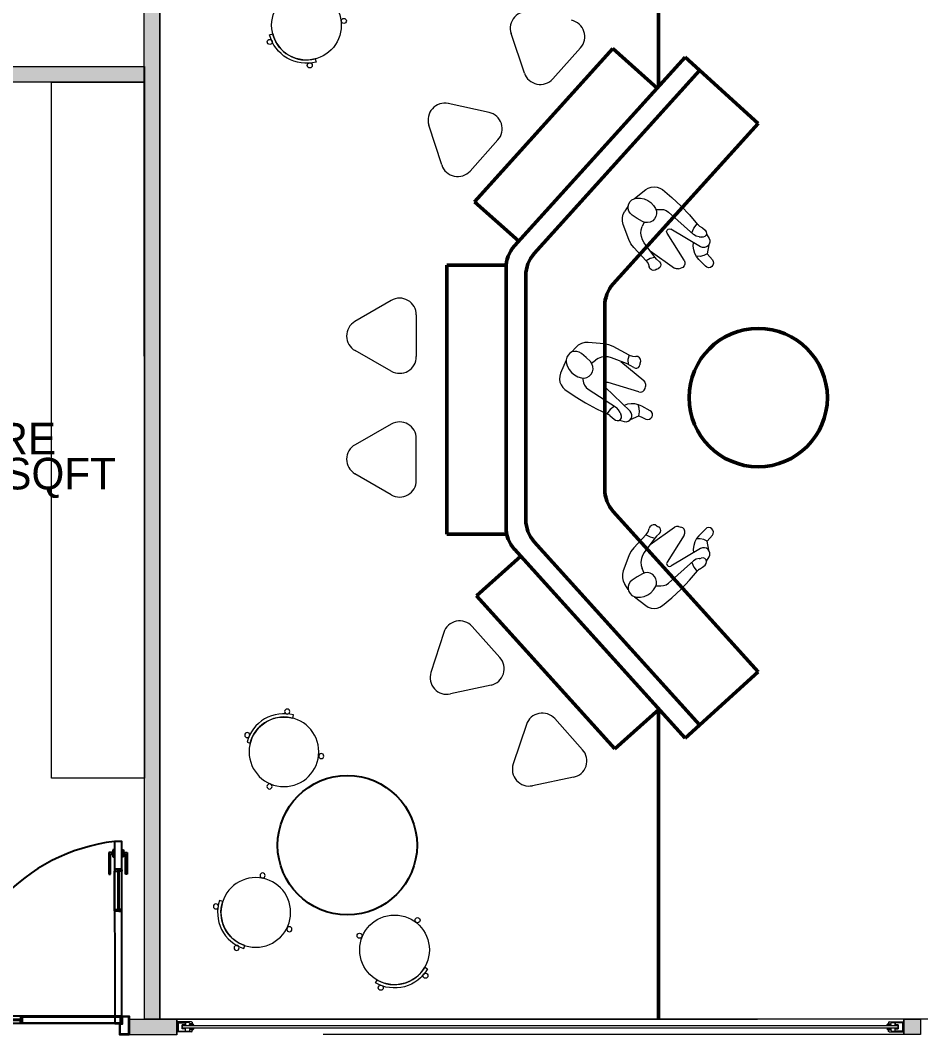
# Model space of a CAD drawing. Header units: millimetres. Extents: x -774950 to -670403, y -1165325 to -1109738.
# Drawn here: x -753325 to -747511, y -1137387 to -1130837 of the extents above; entities that cross this region are included whole.
import ezdxf

# ---------------------------------------------------------------- set-up
doc = ezdxf.new("R2010")
doc.units = ezdxf.units.MM
doc.header["$LTSCALE"] = 3000
doc.header["$MEASUREMENT"] = 0
doc.linetypes.add('DASHED2', pattern=[0.375, 0.25, -0.125])
for name, color, linetype, lineweight in [('A-FURN-LOOSE', 24, 'CONTINUOUS', 18), ('A-FURN-MODULAR', 6, 'CONTINUOUS', 18), ('AI-FURN', 7, 'CONTINUOUS', 20), ('PR-ALU SECTION', 8, 'CONTINUOUS', 9), ('PR-HATCH', 8, 'CONTINUOUS', 0), ('PR-LINE', 8, 'DASHED2', 9), ('T-LAYOUT', 7, 'CONTINUOUS', 13), ('TAGING', 253, 'CONTINUOUS', 5), ('TOA_DOOR', 7, 'CONTINUOUS', 25)]:
    doc.layers.add(name, color=color, linetype=linetype, lineweight=lineweight)
doc.layers.add('FURNITURE', color=250, linetype='CONTINUOUS')
doc.layers.add('HATCH', color=8, linetype='CONTINUOUS')
doc.layers.add('PR- GLASS', color=7, linetype='CONTINUOUS', lineweight=9, true_color=0x0505ff)
doc.layers.add('PR-FULL HT', color=7, linetype='CONTINUOUS', lineweight=13, true_color=0x6e3e30)
doc.styles.add('CENTURY GOTHIC', font='GOTHIC.TTF')

# ---------------------------------------------------------------- blocks, each defined once
blk = doc.blocks.new('stool')
at = {"layer": 'A-FURN-LOOSE', "color": 8, "elevation": 0}
blk.add_lwpolyline([(1805493.6, 147871), (1805477.6, 147885.2, 0.414214), (1805458.3, 148202.7), (1805472.5, 148218.8, -0.414214)], format="xyb", close=True, dxfattribs=at)
at = {"layer": 'A-FURN-LOOSE', "color": 8}
for centre, radius in [((1805309.2, 148034.3, 0), 224.9), ((1805151.6, 148219, 0), 16.4), ((1805512.8, 148196.5, 0), 16.4), ((1805531, 147898, 0), 16.4), ((1805175.2, 147831.9, 0), 16.4)]:
    blk.add_circle(centre, radius, dxfattribs=at)
blk = doc.blocks.new('*U123')
at = {"layer": 'PR-HATCH'}
h = blk.add_hatch(color=256, dxfattribs=at)
h.dxf.hatch_style = 1
h.paths.add_polyline_path([(-89954.8, -39967.2), (-89646.8, -39967.2), (-89646.8, -39867.2), (-89954.8, -39867.2)])
at = {"layer": 'PR-FULL HT', "elevation": 0}
blk.add_lwpolyline([(-89954.8, -39967.2), (-89646.8, -39967.2), (-89646.8, -39867.2), (-89954.8, -39867.2)], close=True, dxfattribs=at)
blk = doc.blocks.new('*U124')
at = {"layer": 'PR-HATCH'}
h = blk.add_hatch(color=256, dxfattribs=at)
h.dxf.hatch_style = 1
h.paths.add_polyline_path([(-89788.5, -39967.2), (-81228, -39967.2), (-81228, -39867.2), (-89788.5, -39867.2)])
at = {"layer": 'PR-FULL HT', "elevation": 0}
blk.add_lwpolyline([(-89788.5, -39967.2), (-81228, -39967.2), (-81228, -39867.2), (-89788.5, -39867.2)], close=True, dxfattribs=at)
blk = doc.blocks.new('*U125')
at = {"layer": 'PR-HATCH'}
h = blk.add_hatch(color=256, dxfattribs=at)
h.dxf.hatch_style = 1
h.paths.add_polyline_path([(-80569.1, -39967.2), (-78042.5, -39967.2), (-78042.5, -39867.2), (-80569.1, -39867.2)])
at = {"layer": 'PR-FULL HT', "elevation": 0}
blk.add_lwpolyline([(-80569.1, -39967.2), (-78042.5, -39967.2), (-78042.5, -39867.2), (-80569.1, -39867.2)], close=True, dxfattribs=at)
blk = doc.blocks.new('GLASS PATCH')
at = {"layer": 'PR-ALU SECTION'}
for p, q in [((-11245.2, -11600.3), (-11245.2, -11602.3)), ((-11244.2, -11600.3), (-11245.2, -11600.3)), ((-11245.2, -11602.3), (-11242.7, -11602.3)), ((-11244.2, -11599.3), (-11244.2, -11600.3)), ((-11207.2, -11599.3), (-11244.2, -11599.3)), ((-11242.7, -11622.3), (-11242.7, -11602.3)), ((-11241.2, -11623.8), (-11241.2, -11600.8)), ((-11213, -11600.8), (-11241.2, -11600.8)), ((-11241.2, -11601.3), (-11222.7, -11601.3)), ((-11222.7, -11607.3), (-11230.7, -11607.3)), ((-11230.7, -11617.3), (-11230.7, -11607.3)), ((-11222.7, -11617.3), (-11230.7, -11617.3)), ((-11222.7, -11601.3), (-11222.7, -11607.3)), ((-11222.7, -11623.3), (-11222.7, -11617.3)), ((-11211.2, -11604.5), (-11213, -11600.8)), ((-11211.2, -11620.1), (-11213, -11623.8)), ((-11212.4, -11606.4), (-11211.2, -11604.5)), ((-11211.2, -11607.3), (-11212.4, -11606.4)), ((-11211.2, -11617.3), (-11212.4, -11618.1)), ((-11212.4, -11618.1), (-11211.2, -11620.1)), ((-11206.2, -11604.5), (-11211.2, -11604.5)), ((-11211.2, -11604.5), (-11210, -11605.6)), ((-11211.2, -11620.1), (-11210, -11618.9)), ((-11206.2, -11620.1), (-11211.2, -11620.1)), ((-11210, -11605.6), (-11205.1, -11605.6)), ((-11210, -11618.9), (-11205.1, -11618.9)), ((-11207.2, -11599.3), (-11205.2, -11600)), ((-11206.2, -11605.5), (-11206.2, -11604.5)), ((-11205.2, -11605.5), (-11206.2, -11605.5)), ((-11205.2, -11619.1), (-11206.2, -11619.1)), ((-11206.2, -11619.1), (-11206.2, -11620.1)), ((-11205.2, -11600), (-11205.2, -11605.5)), ((-11205.2, -11624.6), (-11205.2, -11619.1)), ((-11205.1, -11602.9), (-11205.1, -11605.6)), ((-11200.5, -11607.3), (-11205.1, -11602.9)), ((-11200.5, -11617.3), (-11205.1, -11621.7)), ((-11205.1, -11621.7), (-11205.1, -11618.9)), ((-11245.2, -11624.3), (-11245.2, -11622.3)), ((-11245.2, -11622.3), (-11242.7, -11622.3)), ((-11244.2, -11624.3), (-11245.2, -11624.3)), ((-11244.2, -11625.3), (-11244.2, -11624.3)), ((-11207.2, -11625.3), (-11244.2, -11625.3)), ((-11241.2, -11623.3), (-11222.7, -11623.3)), ((-11213, -11623.8), (-11241.2, -11623.8)), ((-11207.2, -11625.3), (-11205.2, -11624.6))]:
    blk.add_line(p, q, dxfattribs=at)
blk.add_lwpolyline([(-11241.2, -11601.3), (-11222.7, -11601.3), (-11222.7, -11607.3), (-11230.7, -11607.3), (-11230.7, -11617.3), (-11222.7, -11617.3), (-11222.7, -11623.3), (-11241.2, -11623.3)], close=True, dxfattribs=at)
for points, knots in [([(-11207.6, -11607.3), (-11208.8, -11606.7), (-11210.2, -11606), (-11211.1, -11607.1), (-11211.2, -11607.3)], [0, 0, 0, 0, 3.277935, 3.838999, 3.838999, 3.838999, 3.838999]), ([(-11207.6, -11617.3), (-11208.8, -11617.9), (-11210.2, -11618.6), (-11211.1, -11617.5), (-11211.2, -11617.3)], [0, 0, 0, 0, 3.277935, 3.838999, 3.838999, 3.838999, 3.838999]), ([(-11204.1, -11607.3), (-11205.3, -11606.7), (-11206.7, -11606), (-11207.6, -11607.1), (-11207.6, -11607.3)], [0, 0, 0, 0, 3.196261, 3.767448, 3.767448, 3.767448, 3.767448]), ([(-11204.1, -11617.3), (-11205.3, -11617.9), (-11206.7, -11618.6), (-11207.6, -11617.5), (-11207.6, -11617.3)], [0, 0, 0, 0, 3.196261, 3.767448, 3.767448, 3.767448, 3.767448]), ([(-11200.5, -11607.3), (-11202.1, -11606.6), (-11203.9, -11605.8), (-11204.1, -11607.2), (-11204.1, -11607.3)], [0, 0, 0, 0, 3.605923, 3.8901, 3.8901, 3.8901, 3.8901]), ([(-11200.5, -11617.3), (-11202.1, -11618), (-11203.9, -11618.7), (-11204.1, -11617.4), (-11204.1, -11617.3)], [0, 0, 0, 0, 3.605923, 3.8901, 3.8901, 3.8901, 3.8901])]:
    blk.add_open_spline(points, degree=3, knots=knots, dxfattribs=at)
blk = doc.blocks.new('*U130')
at = {"layer": 'PR- GLASS', "elevation": 0}
blk.add_lwpolyline([(-78443.1, -32840.5), (-78443.1, -32852.5), (-83066.3, -32852.5), (-83066.3, -32840.5)], close=True, dxfattribs=at)
at = {"layer": 'PR-LINE', "ltscale": 5, "elevation": 0}
blk.add_lwpolyline([(-83102.4, -32796.5), (-83102.4, -32896.5), (-78407, -32896.5), (-78407, -32796.5)], close=True, dxfattribs=at)
at = {"layer": 'PR-ALU SECTION'}
for p, xscale, yscale, zscale, rotation in [((-55152.4, -61708.8, 0), -2.485489525280362, 2.485489525280353, 2.485489525280353, 179.9999854000356), ((-106357, -61708.7, 0), 2.485489525280363, 2.485489525280363, 2.485489525280363, 179.9999854002671)]:
    blk.add_blockref('GLASS PATCH', p, dxfattribs=dict(at, xscale=xscale, yscale=yscale, zscale=zscale, rotation=rotation))
blk = doc.blocks.new('*U151')
at = {"layer": 'PR-HATCH'}
h = blk.add_hatch(color=256, dxfattribs=at)
h.dxf.hatch_style = 1
h.paths.add_polyline_path([(-89954.8, -39967.2), (-89846.8, -39967.2), (-89846.8, -39867.2), (-89954.8, -39867.2)])
at = {"layer": 'PR-FULL HT', "elevation": 0}
blk.add_lwpolyline([(-89954.8, -39967.2), (-89846.8, -39967.2), (-89846.8, -39867.2), (-89954.8, -39867.2)], close=True, dxfattribs=at)
blk = doc.blocks.new('A$C3A863514')
at = {"layer": 'TOA_DOOR', "color": 8, "ltscale": 3}
for p, q in [((-92, 1044.7), (-92, 1005)), ((-82.6, 1044.7), (-92, 1044.7)), ((-40, 1044.7), (-30.6, 1044.7)), ((-30.6, 1044.7), (-30.6, 1005)), ((-113, 1029.6), (-113, 906.7)), ((-92, 1029.6), (-113, 1029.6)), ((-103.6, 1020.1), (-92, 1020.1)), ((-103.6, 906.7), (-103.6, 1020.1)), ((-92, 1029.6), (-92, 1020.1)), ((-92, 1005), (-82.6, 1005)), ((-30.6, 1005), (-40, 1005)), ((-30.6, 1029.6), (-30.6, 1020.1)), ((-30.6, 1029.6), (-9.6, 1029.6)), ((-19, 1020.1), (-30.6, 1020.1)), ((-19, 906.7), (-19, 1020.1)), ((-9.6, 1029.6), (-9.6, 906.7)), ((-40, 934.5), (-81, 934.5)), ((-81, 708), (-81, 924.6)), ((-62.9, 934.5), (-62.9, 708)), ((-58.1, 934.5), (-58.1, 708)), ((-40, 708), (-40, 924.6)), ((-113, 906.7), (-103.6, 906.7)), ((-9.6, 906.7), (-19, 906.7)), ((-40, 698.2), (-81, 698.2))]:
    blk.add_line(p, q, dxfattribs=at)
at = {"layer": 'TOA_DOOR', "ltscale": 3}
for p, q in [((-944.9, 135.5), (-822, 135.5)), ((-944.9, 114.5), (-944.9, 135.5)), ((-935.4, 126), (-935.4, 114.5)), ((-822, 126), (-935.4, 126)), ((-822, 135.5), (-822, 126)), ((-960, 114.5), (-920.3, 114.5)), ((-960, 105), (-960, 114.5)), ((-960, 62.5), (-960, 53)), ((-944.9, 114.5), (-935.4, 114.5)), ((-920.3, 114.5), (-920.3, 105)), ((-920.3, 53), (-920.3, 62.5)), ((-840, 105), (-840, 64)), ((-613.6, 105), (-830.2, 105)), ((-613.6, 64), (-830.2, 64)), ((-603.7, 105), (-603.7, 64)), ((-960, 53), (-920.3, 53)), ((-944.9, 53), (-935.4, 53)), ((-944.9, 53), (-944.9, 32)), ((-944.9, 32), (-822, 32)), ((-935.4, 41.4), (-935.4, 53)), ((-822, 41.4), (-935.4, 41.4)), ((-822, 32), (-822, 41.4))]:
    blk.add_line(p, q, dxfattribs=at)
at = {"layer": 'TOA_DOOR', "color": 5, "ltscale": 3}
for p, q in [((-840, 86.9), (-613.6, 86.9)), ((-840, 82.2), (-613.6, 82.2))]:
    blk.add_line(p, q, dxfattribs=at)
at = {"layer": 'TOA_DOOR', "color": 8, "ltscale": 3}
blk.add_lwpolyline([(-39.9, 64), (-40, 1092), (-81, 1092), (-80.9, 64)], close=True, dxfattribs=at)
for points in [[(-78.5, 934.5), (-78.5, 932), (-81, 932), (-81, 924.6), (-62.9, 924.6), (-62.9, 934.5), (-78.5, 934.5)], [(-42.5, 934.5), (-42.5, 932), (-40, 932), (-40, 924.6), (-58.1, 924.6), (-58.1, 934.5), (-42.5, 934.5)], [(-78.5, 698.2), (-78.5, 700.7), (-81, 700.7), (-81, 708), (-62.9, 708), (-62.9, 698.2), (-78.5, 698.2)], [(-42.5, 698.2), (-42.5, 700.7), (-40, 700.7), (-40, 708), (-58.1, 708), (-58.1, 698.2), (-42.5, 698.2)]]:
    blk.add_lwpolyline(points, dxfattribs=at)
at = {"layer": 'TOA_DOOR', "ltscale": 3}
for points in [[(-1050, 0), (-1050, 0), (-997.5, 0), (-997.5, 64), (-1010.1, 64), (-1010.1, 105), (-1050, 105), (-1050, 0)], [(-1047.6, 3.1), (-1047.6, 2.4), (-999.9, 2.4), (-999.9, 61.7), (-1012.5, 61.7), (-1012.5, 102.6), (-1047.6, 102.6), (-1047.6, 2.4)], [(-840, 105), (-1007.3, 105), (-1007.3, 101.8), (-840, 101.8)], [(-840, 64), (-1007.3, 64), (-1007.3, 67.2), (-840, 67.2)], [(-840, 101.8), (-999.4, 101.8), (-999.4, 67.2), (-840, 67.2)], [(-840, 102.5), (-837.5, 102.5), (-837.5, 105), (-830.2, 105), (-830.2, 86.9), (-840, 86.9), (-840, 102.5)], [(-840, 66.5), (-837.5, 66.5), (-837.5, 64), (-830.2, 64), (-830.2, 82.2), (-840, 82.2), (-840, 66.5)], [(-603.7, 102.5), (-606.2, 102.5), (-606.2, 105), (-613.6, 105), (-613.6, 86.9), (-603.7, 86.9), (-603.7, 102.5)], [(-603.7, 66.5), (-606.2, 66.5), (-606.2, 64), (-613.6, 64), (-613.6, 82.2), (-603.7, 82.2), (-603.7, 66.5)], [(-39.9, 105), (-603.7, 105)], [(-603.7, 101.8), (-39.9, 101.8), (-39.9, 105)], [(-47.8, 101.8), (-603.7, 101.8)], [(-603.7, 67.2), (-47.8, 67.2), (-47.8, 101.8)], [(-39.9, 67.2), (-39.9, 64), (-603.7, 64)], [(-603.7, 67.2), (-39.9, 67.2)], [(0, 0), (0, 0), (-52.5, 0), (-52.5, 64), (-39.9, 64), (-39.9, 105), (0, 105), (0, 0)], [(-2.4, 3.1), (-2.4, 2.4), (-50.1, 2.4), (-50.1, 61.7), (-37.5, 61.7), (-37.5, 102.6), (-2.4, 102.6), (-2.4, 2.4)]]:
    blk.add_lwpolyline(points, dxfattribs=at)
for points in [[(-1007.3, 101.8), (-999.4, 101.8), (-999.4, 67.2), (-1007.3, 67.2)], [(-39.9, 101.8), (-47.8, 101.8), (-47.8, 67.2), (-39.9, 67.2)]]:
    blk.add_lwpolyline(points, close=True, dxfattribs=at)
at = {"layer": 'TOA_DOOR', "color": 8, "ltscale": 3}
blk.add_arc((47.2, 43.5), 1056.3, 96.9725, 176.66066, dxfattribs=at)
at = {"layer": 'TOA_DOOR', "ltscale": 3}
for centre, radius, start, end in [((-850.4, 98.5), 15.6, 311.97465, 17.09535), ((-857.7, 96.8), 20.3, 330.67981, 14.7641), ((-845.4, 100), 14.2, 292.47405, 7.50673), ((-841.2, 99.3), 12.5, 275.68823, 327.98283), ((-850.4, 70.6), 15.6, 342.90465, 48.02535), ((-857.7, 72.2), 20.3, 345.2359, 29.32019), ((-845.4, 69), 14.2, 352.49327, 67.52595), ((-841.2, 69.8), 12.5, 32.01717, 84.31177), ((-834.4, 95.7), 5.19, 207.9347, 287.08974), ((-834.4, 73.4), 5.19, 72.91026, 152.0653), ((-833.7, 100.1), 5.81, 208.01115, 296.81028), ((-833.7, 68.9), 5.81, 63.18972, 151.98885), ((-832.8, 106.2), 8, 222.53973, 287.36657), ((-832.8, 62.8), 8, 72.63343, 137.46027), ((-611, 106.2), 8, 252.63343, 317.46027), ((-611, 62.8), 8, 42.53973, 107.36657), ((-602.5, 99.3), 12.5, 212.01717, 264.31177), ((-602.5, 69.8), 12.5, 95.68823, 147.98283), ((-610.1, 100.1), 5.81, 243.18972, 331.98885), ((-610.1, 68.9), 5.81, 28.01115, 116.81028), ((-598.3, 100), 14.2, 172.49327, 247.52595), ((-598.3, 69), 14.2, 112.47405, 187.50673), ((-609.4, 95.7), 5.19, 252.91026, 332.0653), ((-609.4, 73.4), 5.19, 27.9347, 107.08974), ((-593.3, 98.5), 15.6, 162.90465, 228.02535), ((-593.3, 70.6), 15.6, 131.97465, 197.09535), ((-586, 96.8), 20.3, 165.2359, 209.32019), ((-586, 72.2), 20.3, 150.67981, 194.7641)]:
    blk.add_arc(centre, radius, start, end, dxfattribs=at)

msp = doc.modelspace()

# ---------------------------------------------------------------- linework, layer by layer
at = {"layer": 'AI-FURN', "ltscale": 0.5}
for p, q in [((-750070.3, -1131177.6, 0), (-750155.9, -1130922.5, 0)), ((-749707.8, -1131014.9, 0), (-749887.5, -1131215.3, 0)), ((-750298.6, -1131432.1, 0), (-750561.4, -1131374.8, 0)), ((-750604.1, -1131771.2, 0), (-750687.2, -1131513.4, 0)), ((-750420.9, -1131810.2, 0), (-750241.2, -1131609.8, 0)), ((-750930.6, -1132645.9, 0), (-751164.6, -1132782.4, 0)), ((-750768.2, -1132739.2, 0), (-750768.2, -1133008.4, 0)), ((-750929.5, -1133102.4, 0), (-751163.5, -1132969.6, 0)), ((-750929.5, -1133444.3, 0), (-751163.5, -1133577, 0)), ((-750768.2, -1133807.4, 0), (-750768.2, -1133538.2, 0)), ((-750930.6, -1133900.7, 0), (-751164.6, -1133764.3, 0)), ((-750407.8, -1134750.9, 0), (-750228, -1134951.4, 0)), ((-750591, -1134789.9, 0), (-750674.1, -1135047.7, 0)), ((-750285.4, -1135129, 0), (-750548.2, -1135186.4, 0)), ((-749694.6, -1135546.3, 0), (-749874.4, -1135345.8, 0)), ((-750057.2, -1135383.6, 0), (-750142.7, -1135638.6, 0)), ((-749753.3, -1135724.2, 0), (-750018.6, -1135778.8, 0))]:
    msp.add_line(p, q, dxfattribs=at)
at = {"layer": 'AI-FURN', "lineweight": 50}
for p, q in [((-749498.7, -1131020.1, 0), (-750391.7, -1132008.6, 0)), ((-749498.7, -1131020.1, 0), (-749213.9, -1131275.4, 0)), ((-750133.9, -1132293.9, 0), (-749033.3, -1131075.6, 0)), ((-748560.3, -1131502.9, 0), (-749033.3, -1131075.6, 0)), ((-750006.4, -1132343, 0), (-748938.7, -1131161, 0)), ((-749496.4, -1132539.2, 0), (-748560.3, -1131502.9, 0)), ((-750391.7, -1132008.6, 0), (-750106.9, -1132264, 0)), ((-750571.3, -1134154.2, 0), (-750571.3, -1132418.8, 0)), ((-750571.3, -1132418.8, 0), (-750188.8, -1132418.8, 0)), ((-750188.8, -1134110.3, 0), (-750188.8, -1132436.3, 0)), ((-750061.3, -1134061.2, 0), (-750061.3, -1132485.4, 0)), ((-749551.3, -1133865, 0), (-749551.3, -1132681.7, 0)), ((-749496.4, -1134007.4, 0), (-748560.3, -1135043.7, 0)), ((-750571.3, -1134154.2, 0), (-750188.8, -1134154.2, 0)), ((-750133.9, -1134252.7, 0), (-749033.3, -1135471, 0)), ((-750006.4, -1134203.7, 0), (-748938.7, -1135385.6, 0)), ((-750378.6, -1134552.5, 0), (-750093.8, -1134297.2, 0)), ((-749485.5, -1135541.1, 0), (-750378.6, -1134552.5, 0)), ((-749033.3, -1135471, 0), (-748560.3, -1135043.7, 0)), ((-749485.5, -1135541.1, 0), (-749200.8, -1135285.7, 0))]:
    msp.add_line(p, q, dxfattribs=at)
at = {"layer": 'AI-FURN', "linetype": 'ByBlock'}
for p, q in [((-749359.8, -1131988, 0), (-749286.6, -1131930.2, 0)), ((-749399.5, -1132033.9, 0), (-749422.4, -1132068.5, 0)), ((-749220.4, -1132058.4, 0), (-749189.2, -1132057.6, 0)), ((-749140.6, -1132075.3, 0), (-748978.2, -1132220.1, 0)), ((-749396.5, -1132251.5, 0), (-749432.3, -1132155.3, 0)), ((-749297.1, -1132140.7, 0), (-749309.1, -1132169.2, 0)), ((-749038.7, -1132386.1, 0), (-749149, -1132210.5, 0)), ((-748932.9, -1132299.1, 0), (-749124.6, -1132185.4, 0)), ((-748894.5, -1132217.1, 0), (-748878.3, -1132245.1, 0)), ((-749234.9, -1132357.6, 0), (-749296.8, -1132273.2, 0)), ((-748880.2, -1132287.8, 0), (-748890, -1132345.8, 0)), ((-749283.1, -1132389.3, 0), (-749363.6, -1132304.3, 0)), ((-749258, -1132326, 0), (-749100.9, -1132437, 0)), ((-748901.8, -1132425, 0), (-748943.4, -1132381.8, 0)), ((-749076.3, -1132441.8, 0), (-749060, -1132437.9, 0)), ((-749766.5, -1132980.2, 0), (-749739.1, -1132949, 0)), ((-749555.8, -1132925.8, 0), (-749658, -1132916.6, 0)), ((-749393, -1132999, 0), (-749496.2, -1132943.7, 0)), ((-749410.9, -1133053.9, 0), (-749508.6, -1133016.3, 0)), ((-749800.3, -1133030.5, 0), (-749836.9, -1133116.3, 0)), ((-749636.5, -1133050.9, 0), (-749612.2, -1133031.8, 0)), ((-749447.5, -1133039.8, 0), (-749299.1, -1133162.3, 0)), ((-749695.8, -1133146.5, 0), (-749688.4, -1133176.8, 0)), ((-749388, -1133360.6, 0), (-749548.1, -1133205.5, 0)), ((-749331.8, -1133235.7, 0), (-749530.3, -1133175.4, 0)), ((-749288, -1133184.7, 0), (-749287.5, -1133201.5, 0)), ((-749658.5, -1133219, 0), (-749476.1, -1133337.7, 0)), ((-749258.3, -1133357.5, 0), (-749311, -1133328.8, 0)), ((-749385, -1133414.4, 0), (-749331.7, -1133389.8, 0)), ((-749457.1, -1133419.2, 0), (-749425.8, -1133427.5, 0)), ((-749258, -1134220.6, 0), (-749100.9, -1134109.6, 0)), ((-749076.3, -1134104.8, 0), (-749060, -1134108.7, 0)), ((-748901.8, -1134121.6, 0), (-748943.4, -1134164.8, 0)), ((-749283.1, -1134157.3, 0), (-749363.6, -1134242.3, 0)), ((-749234.9, -1134189, 0), (-749296.8, -1134273.4, 0)), ((-749038.7, -1134160.5, 0), (-749149, -1134336.2, 0)), ((-748932.9, -1134247.5, 0), (-749124.6, -1134361.2, 0)), ((-748880.2, -1134258.8, 0), (-748890, -1134200.8, 0)), ((-749396.5, -1134295.1, 0), (-749432.3, -1134391.3, 0)), ((-749140.6, -1134471.3, 0), (-748978.2, -1134326.5, 0)), ((-748894.5, -1134329.6, 0), (-748878.3, -1134301.5, 0)), ((-749297.1, -1134405.9, 0), (-749309.1, -1134377.4, 0)), ((-749399.5, -1134512.7, 0), (-749422.4, -1134478.1, 0)), ((-749220.4, -1134488.2, 0), (-749189.2, -1134489, 0)), ((-749359.8, -1134558.6, 0), (-749286.6, -1134616.4, 0))]:
    msp.add_line(p, q, dxfattribs=at)
at = {"layer": 'AI-FURN', "lineweight": 50}
for points in [[(-749202.9, -1129049.3), (-749204.4, -1131264.9)], [(-749205, -1137285.4), (-749204.3, -1135288.9)]]:
    msp.add_lwpolyline(points, dxfattribs=at)
at = {"layer": 'AI-FURN', "linetype": 'ByBlock'}
for points in [[(-749286.6, -1131930.2, 0), (-749270.1, -1131920, 0), (-749251.8, -1131913.6, 0), (-749232.5, -1131911.5, 0), (-749213.2, -1131913.7, 0), (-749194.9, -1131920.1, 0), (-749178.5, -1131930.4, 0)], [(-749178.5, -1131930.4, 0), (-749117.4, -1131981.7, 0), (-749059.1, -1132036.3, 0), (-749004, -1132094, 0), (-748952, -1132154.7, 0)], [(-749375.2, -1132094.3, 0), (-749387, -1132083.2, 0), (-749395.5, -1132069.4, 0), (-749399.9, -1132053.8, 0), (-749400.1, -1132037.6, 0), (-749395.9, -1132021.9, 0), (-749387.7, -1132007.9, 0), (-749376.1, -1131996.6, 0), (-749361.9, -1131988.8, 0), (-749346.1, -1131985, 0)], [(-749346.1, -1131985, 0), (-749321.2, -1131985, 0), (-749296.9, -1131990, 0), (-749274, -1131999.8, 0), (-749253.5, -1132013.9, 0), (-749236.2, -1132031.8, 0), (-749222.9, -1132052.8, 0)], [(-749432.3, -1132155.3, 0), (-749437.7, -1132133.3, 0), (-749437.8, -1132110.7, 0), (-749432.6, -1132088.7, 0), (-749422.4, -1132068.5, 0)], [(-749308.6, -1132135.9, 0), (-749342.6, -1132116.1, 0), (-749375.2, -1132094.3, 0)], [(-749222.9, -1132052.8, 0), (-749217.3, -1132069.4, 0), (-749216.6, -1132087, 0), (-749220.7, -1132104, 0), (-749229.4, -1132119.2, 0), (-749242, -1132131.4, 0), (-749257.5, -1132139.7, 0), (-749274.7, -1132143.3, 0), (-749292.2, -1132142, 0), (-749308.6, -1132135.9, 0)], [(-749189.2, -1132057.6, 0), (-749171.7, -1132059.3, 0), (-749155.1, -1132065.4, 0), (-749140.6, -1132075.3, 0)], [(-748989.9, -1132209.7, 0), (-748976, -1132178.1, 0), (-748955.5, -1132150.4, 0)], [(-748939.4, -1132165.4, 0), (-748946.2, -1132160.6, 0), (-748952, -1132154.7, 0)], [(-749296.8, -1132273.2, 0), (-749307.9, -1132254.3, 0), (-749314.9, -1132233.6, 0), (-749317.4, -1132211.9, 0), (-749315.5, -1132190.1, 0), (-749309.1, -1132169.2, 0)], [(-749149, -1132210.5, 0), (-749151.8, -1132201.4, 0), (-749149.5, -1132192.2, 0), (-749142.9, -1132185.4, 0), (-749133.8, -1132182.9, 0), (-749124.6, -1132185.4, 0)], [(-748942.1, -1132234.5, 0), (-748961.4, -1132230.5, 0), (-748978.2, -1132220.1, 0)], [(-748939.4, -1132165.4, 0), (-748920.3, -1132177.9, 0), (-748902.6, -1132192.4, 0)], [(-748902.6, -1132192.4, 0), (-748895.9, -1132202.2, 0), (-748894.1, -1132214, 0), (-748897.7, -1132225.3, 0), (-748905.9, -1132233.9, 0), (-748917, -1132238.1, 0), (-748928.9, -1132236.9, 0)], [(-749363.6, -1132304.3, 0), (-749382.7, -1132279.6, 0), (-749396.5, -1132251.5, 0)], [(-748943.4, -1132381.8, 0), (-748958.4, -1132363.1, 0), (-748969.8, -1132342, 0), (-748977.2, -1132319.2, 0), (-748980.4, -1132295.5, 0), (-748979.4, -1132271.6, 0)], [(-748942.1, -1132234.5, 0), (-748935.4, -1132235.2, 0), (-748928.9, -1132236.9, 0)], [(-748878.3, -1132245.1, 0), (-748873.7, -1132257.2, 0), (-748873.3, -1132270.2, 0), (-748877.1, -1132282.6, 0), (-748884.7, -1132293.2, 0), (-748895.3, -1132300.7, 0), (-748907.8, -1132304.4, 0), (-748920.8, -1132303.8, 0), (-748932.9, -1132299.1, 0)], [(-749197.5, -1132396.7, 0), (-749217.5, -1132378.4, 0), (-749234.9, -1132357.6, 0)], [(-748890, -1132345.8, 0), (-748911.9, -1132356.3, 0), (-748935.6, -1132361.4, 0), (-748959.8, -1132360.8, 0)], [(-748890, -1132345.8, 0), (-748873.2, -1132365, 0), (-748856.7, -1132384.5, 0)], [(-749284.4, -1132388, 0), (-749257.5, -1132373.6, 0), (-749227.7, -1132366.8, 0)], [(-749283.1, -1132389.3, 0), (-749270.6, -1132407.3, 0), (-749264.1, -1132428.2, 0)], [(-749197.5, -1132396.7, 0), (-749191.1, -1132404.8, 0), (-749188.6, -1132414.8, 0), (-749190.5, -1132424.9, 0), (-749196.4, -1132433.3, 0), (-749205.4, -1132438.5, 0)], [(-749038.7, -1132386.1, 0), (-749034, -1132398.3, 0), (-749034.1, -1132411.3, 0), (-749039, -1132423.3, 0), (-749048.1, -1132432.6, 0), (-749060, -1132437.9, 0)], [(-748856.7, -1132384.5, 0), (-748851.1, -1132394.6, 0), (-748849.7, -1132406.1, 0), (-748852.7, -1132417.3, 0), (-748859.7, -1132426.6, 0), (-748869.6, -1132432.5, 0), (-748881.1, -1132434.3, 0), (-748892.4, -1132431.7, 0), (-748901.8, -1132425, 0)], [(-749214.4, -1132444.1, 0), (-749225.2, -1132451.1, 0), (-749237.9, -1132452.8, 0), (-749250.1, -1132448.8, 0), (-749259.4, -1132440.1, 0), (-749264.1, -1132428.2, 0)], [(-749214.4, -1132444.1, 0), (-749210.2, -1132440.8, 0), (-749205.4, -1132438.5, 0)], [(-749076.3, -1132441.8, 0), (-749089.1, -1132442, 0), (-749100.9, -1132437, 0)], [(-749658, -1132916.6, 0), (-749680.6, -1132917.2, 0), (-749702.4, -1132923, 0), (-749722.3, -1132933.8, 0), (-749739.1, -1132949, 0)], [(-749496.2, -1132943.7, 0), (-749525.1, -1132931.8, 0), (-749555.8, -1132925.8, 0)], [(-749701.8, -1132987.7, 0), (-749715.6, -1132979.2, 0), (-749731.2, -1132974.7, 0), (-749747.4, -1132974.5, 0), (-749763.1, -1132978.6, 0), (-749777.1, -1132986.8, 0), (-749788.5, -1132998.3, 0), (-749796.3, -1133012.5, 0), (-749800.1, -1133028.3, 0), (-749799.6, -1133044.5, 0)], [(-749644.2, -1133041, 0), (-749672.2, -1133013.4, 0), (-749701.8, -1132987.7, 0)], [(-749508.6, -1133016.3, 0), (-749529.7, -1133010.6, 0), (-749551.6, -1133009.3, 0), (-749573.2, -1133012.6, 0), (-749593.7, -1133020.2, 0), (-749612.2, -1133031.8, 0)], [(-749394.6, -1132998.1, 0), (-749401.4, -1133027.9, 0), (-749400.2, -1133058.4, 0)], [(-749393, -1132999, 0), (-749372.4, -1133006.3, 0), (-749350.5, -1133007.2, 0)], [(-749322.1, -1133050.9, 0), (-749318.2, -1133038.7, 0), (-749319.9, -1133026, 0), (-749326.9, -1133015.3, 0), (-749337.8, -1133008.6, 0), (-749350.5, -1133007.2, 0)], [(-749799.6, -1133044.5, 0), (-749793.1, -1133068.5, 0), (-749781.9, -1133090.7, 0), (-749766.5, -1133110.2, 0), (-749747.5, -1133126.3, 0), (-749725.6, -1133138.2, 0), (-749701.9, -1133145.5, 0)], [(-749701.9, -1133145.5, 0), (-749684.3, -1133146.6, 0), (-749667.2, -1133142.7, 0), (-749651.9, -1133134.2, 0), (-749639.5, -1133121.8, 0), (-749631, -1133106.4, 0), (-749627.1, -1133089.3, 0), (-749628.2, -1133071.8, 0), (-749634, -1133055.3, 0), (-749644.2, -1133041, 0)], [(-749363.4, -1133079.6, 0), (-749386.3, -1133065.2, 0), (-749410.9, -1133053.9, 0)], [(-749363.4, -1133079.6, 0), (-749353.9, -1133083.7, 0), (-749343.6, -1133083.5, 0), (-749334.3, -1133079, 0), (-749327.7, -1133071.1, 0), (-749325.1, -1133061.1, 0)], [(-749322.1, -1133050.9, 0), (-749324.2, -1133055.8, 0), (-749325.1, -1133061.1, 0)], [(-749836.9, -1133116.3, 0), (-749842.4, -1133134.9, 0), (-749843.7, -1133154.3, 0), (-749840.7, -1133173.4, 0), (-749833.5, -1133191.4, 0), (-749822.6, -1133207.4, 0), (-749808.3, -1133220.5, 0)], [(-749688.4, -1133176.8, 0), (-749682.1, -1133193.2, 0), (-749671.9, -1133207.6, 0), (-749658.5, -1133219, 0)], [(-749530.3, -1133175.4, 0), (-749539.8, -1133175.1, 0), (-749548.1, -1133179.7, 0), (-749552.9, -1133187.9, 0), (-749552.9, -1133197.4, 0), (-749548.1, -1133205.5, 0)], [(-749331.8, -1133235.7, 0), (-749318.9, -1133237, 0), (-749306.4, -1133233.5, 0), (-749296.1, -1133225.6, 0), (-749289.5, -1133214.4, 0), (-749287.5, -1133201.5, 0)], [(-749288, -1133184.7, 0), (-749291.2, -1133172.4, 0), (-749299.1, -1133162.3, 0)], [(-749808.3, -1133220.5, 0), (-749742.7, -1133266, 0), (-749674.7, -1133307.9, 0), (-749604.5, -1133346, 0), (-749532.4, -1133380.2, 0)], [(-749489.3, -1133329.1, 0), (-749516, -1133350.9, 0), (-749537.4, -1133377.9, 0)], [(-749452.7, -1133368.7, 0), (-749461.7, -1133351.1, 0), (-749476.1, -1133337.7, 0)], [(-749311, -1133328.8, 0), (-749333, -1133319.2, 0), (-749356.3, -1133313.8, 0), (-749380.2, -1133312.6, 0), (-749404, -1133315.7, 0), (-749426.8, -1133323.1, 0)], [(-749331.7, -1133389.8, 0), (-749327.3, -1133365.9, 0), (-749328.6, -1133341.7, 0), (-749335.5, -1133318.4, 0)], [(-749518.7, -1133389.5, 0), (-749525.1, -1133384.2, 0), (-749532.4, -1133380.2, 0)], [(-749518.7, -1133389.5, 0), (-749501.6, -1133404.7, 0), (-749483, -1133417.9, 0)], [(-749483, -1133417.9, 0), (-749471.8, -1133421.8, 0), (-749460, -1133420.4, 0), (-749450, -1133414, 0), (-749443.8, -1133403.8, 0), (-749442.7, -1133392, 0), (-749447, -1133380.8, 0)], [(-749452.7, -1133368.7, 0), (-749450.3, -1133375, 0), (-749447, -1133380.8, 0)], [(-749425.8, -1133427.5, 0), (-749412.8, -1133428.7, 0), (-749400.2, -1133425.7, 0), (-749389.2, -1133418.8, 0), (-749381.1, -1133408.7, 0), (-749376.6, -1133396.5, 0), (-749376.3, -1133383.5, 0), (-749380.3, -1133371.1, 0), (-749388, -1133360.6, 0)], [(-749331.7, -1133389.8, 0), (-749308.7, -1133400.9, 0), (-749285.6, -1133411.7, 0)], [(-749285.6, -1133411.7, 0), (-749274.3, -1133414.5, 0), (-749262.9, -1133412.8, 0), (-749252.9, -1133406.9, 0), (-749245.8, -1133397.8, 0), (-749242.6, -1133386.6, 0), (-749243.9, -1133375.1, 0), (-749249.4, -1133364.9, 0), (-749258.3, -1133357.5, 0)], [(-749283.1, -1134157.3, 0), (-749270.6, -1134139.3, 0), (-749264.1, -1134118.4, 0)], [(-749214.4, -1134102.5, 0), (-749225.2, -1134095.6, 0), (-749237.9, -1134093.9, 0), (-749250.1, -1134097.8, 0), (-749259.4, -1134106.5, 0), (-749264.1, -1134118.4, 0)], [(-749214.4, -1134102.5, 0), (-749210.2, -1134105.9, 0), (-749205.4, -1134108.1, 0)], [(-749197.5, -1134149.9, 0), (-749191.1, -1134141.9, 0), (-749188.6, -1134131.8, 0), (-749190.5, -1134121.7, 0), (-749196.4, -1134113.3, 0), (-749205.4, -1134108.1, 0)], [(-749076.3, -1134104.8, 0), (-749089.1, -1134104.6, 0), (-749100.9, -1134109.6, 0)], [(-749038.7, -1134160.5, 0), (-749034, -1134148.4, 0), (-749034.1, -1134135.4, 0), (-749039, -1134123.3, 0), (-749048.1, -1134114, 0), (-749060, -1134108.7, 0)], [(-748856.7, -1134162.1, 0), (-748851.1, -1134152, 0), (-748849.7, -1134140.5, 0), (-748852.7, -1134129.3, 0), (-748859.7, -1134120, 0), (-748869.6, -1134114.1, 0), (-748881.1, -1134112.3, 0), (-748892.4, -1134114.9, 0), (-748901.8, -1134121.6, 0)], [(-749284.4, -1134158.6, 0), (-749257.5, -1134173, 0), (-749227.7, -1134179.8, 0)], [(-749197.5, -1134149.9, 0), (-749217.5, -1134168.2, 0), (-749234.9, -1134189, 0)], [(-748943.4, -1134164.8, 0), (-748958.4, -1134183.5, 0), (-748969.8, -1134204.6, 0), (-748977.2, -1134227.4, 0), (-748980.4, -1134251.1, 0), (-748979.4, -1134275.1, 0)], [(-748890, -1134200.8, 0), (-748911.9, -1134190.3, 0), (-748935.6, -1134185.2, 0), (-748959.8, -1134185.8, 0)], [(-748890, -1134200.8, 0), (-748873.2, -1134181.6, 0), (-748856.7, -1134162.1, 0)], [(-749363.6, -1134242.3, 0), (-749382.7, -1134267, 0), (-749396.5, -1134295.1, 0)], [(-748878.3, -1134301.5, 0), (-748873.7, -1134289.4, 0), (-748873.3, -1134276.4, 0), (-748877.1, -1134264, 0), (-748884.7, -1134253.4, 0), (-748895.3, -1134245.9, 0), (-748907.8, -1134242.3, 0), (-748920.8, -1134242.8, 0), (-748932.9, -1134247.5, 0)], [(-749296.8, -1134273.4, 0), (-749307.9, -1134292.3, 0), (-749314.9, -1134313, 0), (-749317.4, -1134334.7, 0), (-749315.5, -1134356.5, 0), (-749309.1, -1134377.4, 0)], [(-748942.1, -1134312.1, 0), (-748961.4, -1134316.1, 0), (-748978.2, -1134326.5, 0)], [(-748942.1, -1134312.1, 0), (-748935.4, -1134311.4, 0), (-748928.9, -1134309.7, 0)], [(-748902.6, -1134354.2, 0), (-748895.9, -1134344.4, 0), (-748894.1, -1134332.7, 0), (-748897.7, -1134321.3, 0), (-748905.9, -1134312.7, 0), (-748917, -1134308.5, 0), (-748928.9, -1134309.7, 0)], [(-749432.3, -1134391.3, 0), (-749437.7, -1134413.3, 0), (-749437.8, -1134435.9, 0), (-749432.6, -1134457.9, 0), (-749422.4, -1134478.1, 0)], [(-749178.5, -1134616.2, 0), (-749117.4, -1134564.9, 0), (-749059.1, -1134510.3, 0), (-749004, -1134452.6, 0), (-748952, -1134392, 0)], [(-749149, -1134336.2, 0), (-749151.8, -1134345.2, 0), (-749149.5, -1134354.4, 0), (-749142.9, -1134361.2, 0), (-749133.8, -1134363.7, 0), (-749124.6, -1134361.2, 0)], [(-748989.9, -1134336.9, 0), (-748976, -1134368.5, 0), (-748955.5, -1134396.2, 0)], [(-748939.4, -1134381.2, 0), (-748946.2, -1134386, 0), (-748952, -1134392, 0)], [(-748939.4, -1134381.2, 0), (-748920.3, -1134368.7, 0), (-748902.6, -1134354.2, 0)], [(-749375.2, -1134452.3, 0), (-749387, -1134463.4, 0), (-749395.5, -1134477.2, 0), (-749399.9, -1134492.8, 0), (-749400.1, -1134509, 0), (-749395.9, -1134524.7, 0), (-749387.7, -1134538.7, 0), (-749376.1, -1134550, 0), (-749361.9, -1134557.8, 0), (-749346.1, -1134561.6, 0)], [(-749308.6, -1134410.7, 0), (-749342.6, -1134430.5, 0), (-749375.2, -1134452.3, 0)], [(-749222.9, -1134493.8, 0), (-749217.3, -1134477.2, 0), (-749216.6, -1134459.7, 0), (-749220.7, -1134442.6, 0), (-749229.4, -1134427.4, 0), (-749242, -1134415.2, 0), (-749257.5, -1134406.9, 0), (-749274.7, -1134403.3, 0), (-749292.2, -1134404.6, 0), (-749308.6, -1134410.7, 0)], [(-749346.1, -1134561.6, 0), (-749321.2, -1134561.6, 0), (-749296.9, -1134556.6, 0), (-749274, -1134546.9, 0), (-749253.5, -1134532.7, 0), (-749236.2, -1134514.8, 0), (-749222.9, -1134493.8, 0)], [(-749189.2, -1134489, 0), (-749171.7, -1134487.3, 0), (-749155.1, -1134481.3, 0), (-749140.6, -1134471.3, 0)], [(-749286.6, -1134616.4, 0), (-749270.1, -1134626.6, 0), (-749251.8, -1134633, 0), (-749232.5, -1134635.1, 0), (-749213.2, -1134632.9, 0), (-749194.9, -1134626.5, 0), (-749178.5, -1134616.2, 0)]]:
    msp.add_polyline3d(points, dxfattribs=at)
at = {"layer": 'AI-FURN', "lineweight": 50}
msp.add_circle((-748560.3, -1133273.3, 0), 446.2, dxfattribs=at)
at = {"layer": 'AI-FURN', "ltscale": 0.5}
for centre, start, end in [((-750053.5, -1130888.2, 0), 78.36937, 198.54697), ((-749788.2, -1130942.8, 0), 318.11821, 78.36937), ((-749967.9, -1131143.2, 0), 198.54697, 318.11821), ((-750584.4, -1131480.3, 0), 77.68946, 197.86706), ((-750321.6, -1131537.6, 0), 318.11821, 77.68946), ((-750501.3, -1131738.1, 0), 197.86706, 318.11821), ((-750876.2, -1132739.2, 0), 0, 120.25116), ((-751110.2, -1132875.7, 0), 120.25116, 240.42875), ((-750876.2, -1133008.4, 0), 240.42875, 0), ((-750876.2, -1133538.2, 0), 0, 119.57125), ((-751110.2, -1133671, 0), 119.57125, 239.74884), ((-750876.2, -1133807.4, 0), 239.74884, 0), ((-750488.2, -1134823.1, 0), 41.88179, 162.13294), ((-750308.5, -1135023.5, 0), 282.31054, 41.88179), ((-750571.3, -1135080.8, 0), 162.13294, 282.31054), ((-749954.8, -1135417.9, 0), 41.88179, 161.45303), ((-749775, -1135618.4, 0), 281.63063, 41.88179), ((-750040.3, -1135673, 0), 161.45303, 281.63063)]:
    msp.add_arc(centre, 108, start, end, dxfattribs=at)
at = {"layer": 'AI-FURN', "lineweight": 50}
for centre, start, end in [((-749976.3, -1132436.3, 0), 137.90646, 180), ((-749848.8, -1132485.4, 0), 137.90646, 180), ((-749338.8, -1132681.7, 0), 137.90646, 180), ((-749338.8, -1133865, 0), 180, 222.09354), ((-749848.8, -1134061.2, 0), 180, 222.09354), ((-749976.3, -1134110.3, 0), 180, 222.09354)]:
    msp.add_arc(centre, 212.5, start, end, dxfattribs=at)
at = {"layer": 'FURNITURE'}
msp.add_circle((-751213.5, -1136163.1, 0), 450, dxfattribs=at)
at = {"layer": 'HATCH', "linetype": 'Continuous'}
msp.add_line((-750093.8, -1134297.2, 0), (-749200.8, -1135285.7, 0), dxfattribs=at)
at = {"layer": 'TAGING', "linetype": 'Continuous', "elevation": 0}
msp.add_lwpolyline([(-752424.4, -1128826, 0.072323), (-746352.9, -1128826), (-746352.9, -1137286.3), (-752423.1, -1137286.3)], format="xyb", close=True, dxfattribs=at)
msp.add_lwpolyline([(-752523.3, -1135730.7), (-753123.9, -1135730.7), (-753124, -1131235.7), (-752523.4, -1131235.7)], close=True, dxfattribs=at)

# ---------------------------------------------------------------- block references
at = {"layer": 'A-FURN-MODULAR'}
for p, rotation in [((132547.2, 450129.8, 0), 236.1002713289023), ((-1257782.2, 602165.4, 0), 281.5622653270504)]:
    msp.add_blockref('stool', p, dxfattribs=dict(at, rotation=rotation))
at = {"layer": 'A-FURN-MODULAR', "xscale": -1}
for p, rotation in [((132401.8, -2716558.5, 0), 303.8997286710976), ((885575, -361972.2, 0), 30.00601254126316)]:
    msp.add_blockref('stool', p, dxfattribs=dict(at, rotation=rotation))
at = {"layer": 'PR- GLASS', "xscale": -1, "rotation": 0.008477206795332037}
msp.add_blockref('*U130', (-830727, -1104501.4, 0), dxfattribs=at)
at = {"layer": 'PR-FULL HT', "xscale": -1}
for name, p, rotation in [('*U124', (-712569.2, -1047491.9, 0), 270.0084772067955), ('*U125', (-674475.5, -1171091.3, 0), 180.0084772067955), ('*U123', (-662662.4, -1177240.3, 0), 180.0084772067955), ('*U151', (-657659.1, -1177239.7, 0), 180.0084772067955)]:
    msp.add_blockref(name, p, dxfattribs=dict(at, rotation=rotation))
at = {"layer": 'TOA_DOOR', "lineweight": 0, "ltscale": 3, "xscale": 1.142851188021967, "yscale": 1.142851188021967, "zscale": 1.142851188021967, "rotation": 0.005964592881939889}
msp.add_blockref('A$C3A863514', (-752623.1, -1137386.5, 0), dxfattribs=at)

# ---------------------------------------------------------------- texts
at = {"layer": 'T-LAYOUT', "char_height": 203.971, "attachment_point": 2, "style": 'CENTURY GOTHIC'}
for s, insert, width in [('{\\C0;IT STORE}', (-753722.9, -1133435.7), 3865.457), ('{\\C0;AREA - 150 SQFT}', (-753829.2, -1133662), 3082.636)]:
    msp.add_mtext(s, dxfattribs=dict(at, insert=insert, width=width))

doc.saveas('drawing.dxf')
